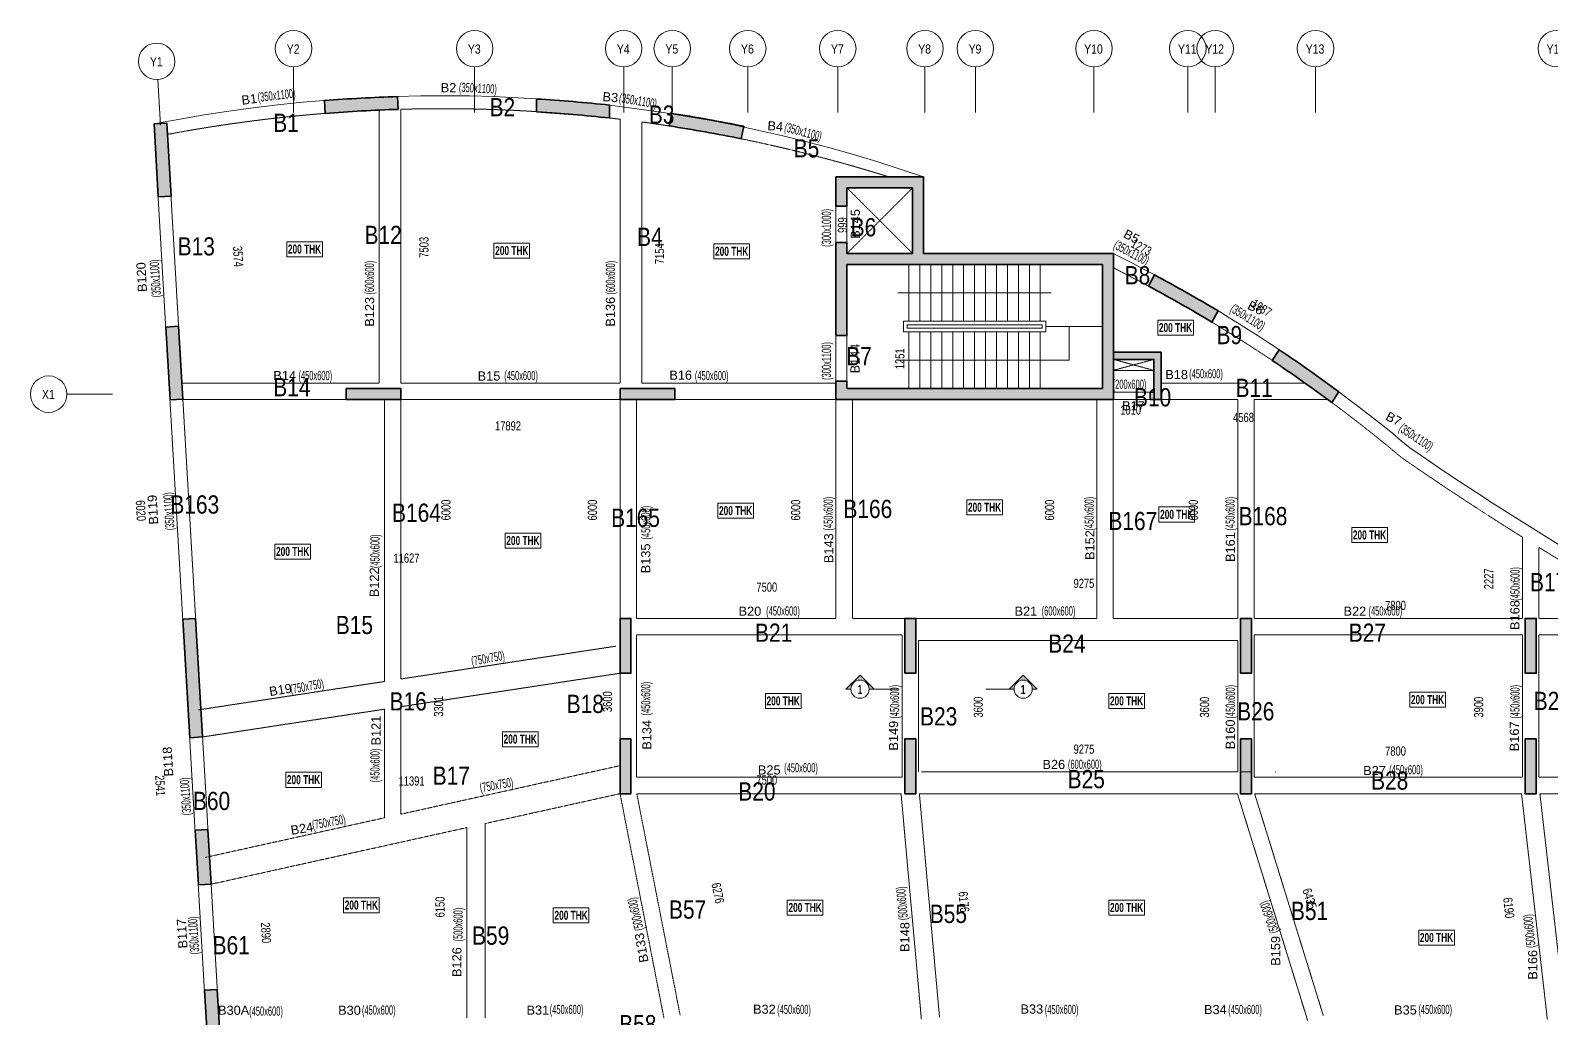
# Model space of a CAD drawing. Header units: millimetres. Extents: x -45 to 72125, y 621 to 63734.
# Drawn here: x -45 to 41604, y 36686 to 63734 of the extents above; entities that cross this region are included whole.
import ezdxf
from ezdxf.enums import TextEntityAlignment as Align

# ---------------------------------------------------------------- set-up
doc = ezdxf.new("R2010")
doc.units = ezdxf.units.MM
doc.linetypes.add('Grid Line', pattern=[2222.5, 1270, -317.5, 317.5, -317.5])
doc.linetypes.add('HIDDEN', pattern=[0.375, 0.25, -0.125])
for name, color, linetype, lineweight in [('A-ANNO-DIMS', 8, 'Continuous', 15), ('A-DETL-MISC', 35, 'Continuous', 15), ('A-FLOR-IDEN', 11, 'Continuous', 9), ('A-GRIDS', 8, 'Continuous', 9), ('A-HIDD-ABVE', 8, 'HIDDEN', 20), ('G-ANNO-SYMB', 1, 'Continuous', 9), ('S-BEAM', 7, 'Continuous', 18), ('S-BEAM-IDEN', 2, 'Continuous', 9), ('S-COL HATCH', 9, 'Continuous', 0), ('S-COLS', 5, 'Continuous', 35), ('S-GRIDS', 8, 'Continuous', 9)]:
    doc.layers.add(name, color=color, linetype=linetype, lineweight=lineweight)
doc.layers.add('Abhinav working', color=6, linetype='Continuous')
doc.layers.add('Beam Nos', color=7, linetype='Continuous')
doc.styles.add('Arial Narrow', font='ARIALN.TTF', dxfattribs={"height": 400})
doc.styles.add('Dim.s & Anno.(Misc.)', font='ARIALN.TTF')
doc.styles.add('SC-BBS1', font='SansSerif')
doc.styles.add('SOBHA', font='swisscl.ttf')
doc.styles.add('Swis721 LtCn BT', font='swisscl.ttf', dxfattribs={"width": 0.9, "height": 233.355162})
doc.styles.add('Swis721 LtCn BT_B', font='', dxfattribs={"width": 0.9, "height": 246.918336})
doc.styles.get('Swis721 LtCn BT_B').set_extended_font_data('Swis721 LtCn BT', bold=True)
doc.dimstyles.new('A-GFC-100', dxfattribs={"dimscale": 100, "dimtxt": 1.75, "dimasz": 1.5, "dimexe": 1.5, "dimexo": 0, "dimgap": 1, "dimtad": 1, "dimdsep": 46, "dimtxsty": 'Dim.s & Anno.(Misc.)', "dimblk": 'ARCHTICK', "dimcen": 0, "dimdle": 1.5, "dimclrd": 256, "dimclre": 8, "dimclrt": 6, "dimazin": 2, "dimtfac": 1, "dimtix": 1, "dimtmove": 2, "dimatfit": 3, "dimfxl": 1, "dimtolj": 1, "dimlwd": -1, "dimlwe": 9, "dimarcsym": 0})

# ---------------------------------------------------------------- blocks, each defined once
blk = doc.blocks.new('_ARCHTICK')
at = {"color": 0, "linetype": 'ByBlock', "const_width": 0.15}
blk.add_lwpolyline([(-0.5, -0.5), (0.5, 0.5)], dxfattribs=at)
blk = doc.blocks.new('A$Cb7cd9481')
at = {"layer": 'S-COL HATCH', "transparency": 33554687}
h = blk.add_hatch(color=256, dxfattribs=at)
h.dxf.hatch_style = 1
h.paths.add_polyline_path([(-9681, 41101), (-9700, 41450, 0.01185), (-11697, 41341), (-11678, 40991, -0.011949)])
h = blk.add_hatch(color=256, dxfattribs=at)
h.dxf.hatch_style = 1
h.paths.add_polyline_path([(-3886, 40864), (-3886, 41216, 0.011892), (-5886, 41384), (-5886, 41033, -0.011992)])
h = blk.add_hatch(color=256, dxfattribs=at)
h.dxf.hatch_style = 1
h.paths.add_polyline_path([(-282, 40295), (-212, 40638, 0.011811), (-2182, 40990), (-2251, 40647, -0.01191)])
h = blk.add_hatch(color=256, dxfattribs=at)
h.dxf.hatch_style = 1
h.paths.add_polyline_path([(-16019, 40721), (-16368, 40700), (-16252, 38704), (-15902, 38724)])
h = blk.add_hatch(color=256, dxfattribs=at)
h.dxf.hatch_style = 1
h.paths.add_polyline_path([(9915, 37151), (4715, 37151), (4715, 39251), (2315, 39251), (2315, 38451), (2615, 38451), (2615, 38951), (4415, 38951), (4415, 37151), (2615, 37151), (2615, 37451), (2315, 37451), (2315, 34901), (2615, 34901), (2615, 36851), (9615, 36851), (9615, 33451), (2615, 33451), (2615, 33651), (2315, 33651), (2315, 33151), (9915, 33151)])
h = blk.add_hatch(color=256, dxfattribs=at)
h.dxf.hatch_style = 1
h.paths.add_polyline_path([(11046, 36567), (10880, 36258, -0.01191), (12618, 35269), (12784, 35577, 0.011811)])
h = blk.add_hatch(color=256, dxfattribs=at)
h.dxf.hatch_style = 1
h.paths.add_polyline_path([(-15694, 35157), (-16043, 35136), (-15927, 33140), (-15578, 33160)])
h = blk.add_hatch(color=256, dxfattribs=at)
h.dxf.hatch_style = 1
h.paths.add_polyline_path([(11225, 34450), (9915, 34450), (9915, 34250), (11025, 34250), (11025, 33350), (10925, 33350), (10925, 33151), (11225, 33150), (11225, 33350)])
h = blk.add_hatch(color=256, dxfattribs=at)
h.dxf.hatch_style = 1
h.paths.add_polyline_path([(14462, 34513), (14267, 34222, -0.01191), (15902, 33069), (16097, 33360, 0.011811)])
h = blk.add_hatch(color=256, dxfattribs=at)
h.dxf.hatch_style = 1
h.paths.add_polyline_path([(-11102, 33451), (-11102, 33151), (-9602, 33151), (-9602, 33451)])
h = blk.add_hatch(color=256, dxfattribs=at)
h.dxf.hatch_style = 1
h.paths.add_polyline_path([(-3600, 33451), (-3600, 33151), (-2100, 33151), (-2100, 33451)])
h = blk.add_hatch(color=256, dxfattribs=at)
h.dxf.hatch_style = 1
h.paths.add_polyline_path([(-15227, 27150), (-15577, 27130), (-15387, 23885), (-15038, 23905)])
h = blk.add_hatch(color=256, dxfattribs=at)
h.dxf.hatch_style = 1
h.paths.add_polyline_path([(-3600, 25651), (-3300, 25651), (-3300, 27151), (-3600, 27151)])
h = blk.add_hatch(color=256, dxfattribs=at)
h.dxf.hatch_style = 1
h.paths.add_polyline_path([(-3600, 25651), (-3300, 25651), (-3300, 27151), (-3600, 27151)])
h = blk.add_hatch(color=256, dxfattribs=at)
h.dxf.hatch_style = 1
h.paths.add_polyline_path([(4200, 25651), (4500, 25651), (4500, 27151), (4200, 27151)])
h = blk.add_hatch(color=256, dxfattribs=at)
h.dxf.hatch_style = 1
h.paths.add_polyline_path([(4200, 25651), (4500, 25651), (4500, 27151), (4200, 27151)])
h = blk.add_hatch(color=256, dxfattribs=at)
h.dxf.hatch_style = 1
h.paths.add_polyline_path([(13400, 25651), (13700, 25651), (13700, 27151), (13400, 27151)])
h = blk.add_hatch(color=256, dxfattribs=at)
h.dxf.hatch_style = 1
h.paths.add_polyline_path([(13400, 25651), (13700, 25651), (13700, 27151), (13400, 27151)])
h = blk.add_hatch(color=256, dxfattribs=at)
h.dxf.hatch_style = 1
h.paths.add_polyline_path([(21200, 25651), (21500, 25651), (21500, 27151), (21200, 27151)])
h = blk.add_hatch(color=256, dxfattribs=at)
h.dxf.hatch_style = 1
h.paths.add_polyline_path([(21200, 25651), (21500, 25651), (21500, 27151), (21200, 27151)])
h = blk.add_hatch(color=256, dxfattribs=at)
h.dxf.hatch_style = 1
h.paths.add_polyline_path([(-3600, 22351), (-3300, 22351), (-3300, 23851), (-3600, 23851)])
h = blk.add_hatch(color=256, dxfattribs=at)
h.dxf.hatch_style = 1
h.paths.add_polyline_path([(-3600, 22351), (-3300, 22351), (-3300, 23851), (-3600, 23851)])
h = blk.add_hatch(color=256, dxfattribs=at)
h.dxf.hatch_style = 1
h.paths.add_polyline_path([(4200, 22351), (4500, 22351), (4500, 23851), (4200, 23851)])
h = blk.add_hatch(color=256, dxfattribs=at)
h.dxf.hatch_style = 1
h.paths.add_polyline_path([(4200, 22351), (4500, 22351), (4500, 23851), (4200, 23851)])
h = blk.add_hatch(color=256, dxfattribs=at)
h.dxf.hatch_style = 1
h.paths.add_polyline_path([(13400, 22351), (13700, 22351), (13700, 23851), (13400, 23851)])
h = blk.add_hatch(color=256, dxfattribs=at)
h.dxf.hatch_style = 1
h.paths.add_polyline_path([(13400, 22351), (13700, 22351), (13700, 23851), (13400, 23851)])
h = blk.add_hatch(color=256, dxfattribs=at)
h.dxf.hatch_style = 1
h.paths.add_polyline_path([(21200, 22351), (21500, 22351), (21500, 23851), (21200, 23851)])
h = blk.add_hatch(color=256, dxfattribs=at)
h.dxf.hatch_style = 1
h.paths.add_polyline_path([(21200, 22351), (21500, 22351), (21500, 23851), (21200, 23851)])
h = blk.add_hatch(color=256, dxfattribs=at)
h.dxf.hatch_style = 1
h.paths.add_polyline_path([(-15239, 21348), (-15152, 19851), (-14802, 19871), (-14890, 21369)])
h = blk.add_hatch(color=256, dxfattribs=at)
h.dxf.hatch_style = 1
h.paths.add_polyline_path([(-14983, 16966), (-14896, 15469), (-14547, 15489), (-14634, 16986)])
at = {"layer": 'S-COLS'}
for p, q in [((4715, 39251, 0), (2315, 39251, 0)), ((4715, 37151, 0), (4715, 39251, 0)), ((4415, 38951, 0), (2615, 38951, 0)), ((4415, 37151, 0), (4415, 38951, 0)), ((4415, 37151, 0), (2615, 37151)), ((9915, 37151), (4715, 37151, 0)), ((9915, 33151), (9915, 37151)), ((2615, 36851), (9615, 36851)), ((2615, 34901), (2615, 36851)), ((9615, 36851), (9615, 33451)), ((2315, 34901), (2615, 34901)), ((2315, 33651), (2315, 33151)), ((2615, 33651), (2315, 33651)), ((2615, 33451), (2615, 33651)), ((9615, 33451), (2615, 33451)), ((2315, 33151), (9915, 33151))]:
    blk.add_line(p, q, dxfattribs=at)
at = {"layer": 'S-COLS', "elevation": 0}
for points in [[(-9700, 41450, 0.01185), (-11697, 41341), (-11678, 40991, -0.011949), (-9681, 41101), (-9700, 41450)], [(-5886, 41384, -0.011892), (-3886, 41216), (-3886, 40864, 0.011992), (-5886, 41033), (-5886, 41384)], [(-282, 40295), (-212, 40638, 0.011811), (-2182, 40990), (-2251, 40647, -0.01191), (-282, 40295)], [(12784, 35577, 0.011811), (11046, 36567), (10880, 36258, -0.01191), (12618, 35269), (12784, 35577)], [(14462, 34513), (14267, 34222, -0.01191), (15902, 33069), (16097, 33360, 0.011811), (14462, 34513)]]:
    blk.add_lwpolyline(points, format="xyb", dxfattribs=at)
for points in [[(-16368, 40700), (-16019, 40721), (-15902, 38724), (-16252, 38704)], [(-16043, 35136), (-15694, 35157), (-15578, 33160), (-15927, 33140)], [(-11102, 33451), (-11102, 33151), (-9602, 33151), (-9602, 33451)], [(-3600, 33451), (-3600, 33151), (-2100, 33151), (-2100, 33451)], [(-15577, 27130), (-15227, 27150), (-15038, 23905), (-15387, 23885)], [(-3600, 25651), (-3300, 25651), (-3300, 27151), (-3600, 27151)], [(-3600, 25651), (-3300, 25651), (-3300, 27151), (-3600, 27151)], [(4200, 25651), (4500, 25651), (4500, 27151), (4200, 27151)], [(4200, 25651), (4500, 25651), (4500, 27151), (4200, 27151)], [(13400, 25651), (13700, 25651), (13700, 27151), (13400, 27151)], [(13400, 25651), (13700, 25651), (13700, 27151), (13400, 27151)], [(21200, 25651), (21500, 25651), (21500, 27151), (21200, 27151)], [(21200, 25651), (21500, 25651), (21500, 27151), (21200, 27151)], [(-3600, 22351), (-3300, 22351), (-3300, 23851), (-3600, 23851)], [(-3600, 22351), (-3300, 22351), (-3300, 23851), (-3600, 23851)], [(4200, 22351), (4500, 22351), (4500, 23851), (4200, 23851)], [(4200, 22351), (4500, 22351), (4500, 23851), (4200, 23851)], [(13400, 22351), (13700, 22351), (13700, 23851), (13400, 23851)], [(13400, 22351), (13700, 22351), (13700, 23851), (13400, 23851)], [(21200, 22351), (21500, 22351), (21500, 23851), (21200, 23851)], [(21200, 22351), (21500, 22351), (21500, 23851), (21200, 23851)], [(-15239, 21348), (-14890, 21369), (-14802, 19871), (-15152, 19851)], [(-14983, 16966), (-14634, 16986), (-14547, 15489), (-14896, 15469)]]:
    blk.add_lwpolyline(points, close=True, dxfattribs=at)
for points in [[(2615, 38951), (2615, 38451), (2315, 38451), (2315, 39251)], [(2615, 37151), (2615, 37451), (2315, 37451), (2315, 34901)], [(9915, 34450), (11225, 34450), (11225, 33350), (11225, 33150), (10925, 33151), (10925, 33350), (11025, 33350), (11025, 34250), (9915, 34250), (9915, 34450)]]:
    blk.add_lwpolyline(points, dxfattribs=at)
blk = doc.blocks.new('Grid - Type 1 Structural-6743905-9TH FLOOR LVL')
at = {"layer": 'A-GRIDS'}
blk.add_circle((0, 0), 4, dxfattribs=at)
blk = doc.blocks.new('A$C45bf0ae9')
at = {"layer": 'S-GRIDS', "linetype": 'Grid Line'}
for p, q in [((-12545, 41014), (-12545, 42264)), ((-7583, 41014), (-7583, 42264)), ((-3500, 41014), (-3500, 42264)), ((-2170, 41014), (-2170, 42264)), ((-100, 41014), (-100, 42264)), ((2365, 41014), (2365, 42264)), ((4755, 41014), (4755, 42264)), ((6135, 41014), (6135, 42264)), ((9385, 41014), (9385, 42264)), ((11955, 41014), (11955, 42264)), ((12705, 41014), (12705, 42264)), ((15455, 41014), (15455, 42264)), ((-16192, 40669), (-16265, 41917)), ((-17504, 33297), (-18754, 33297))]:
    blk.add_line(p, q, dxfattribs=at)
at = {"layer": 'A-GRIDS', "xscale": 124.9999999999999, "yscale": 124.9999999999999, "zscale": 124.9999999999999}
for p, rotation in [((-16294, 42416), 3.339999999999538), ((-19254, 33297), 89.99999999999982)]:
    blk.add_blockref('Grid - Type 1 Structural-6743905-9TH FLOOR LVL', p, dxfattribs=dict(at, rotation=rotation))
for p in [(-12545, 42764), (-7583, 42764), (-3500, 42764), (-2170, 42764), (-100, 42764), (2365, 42764), (4755, 42764), (6135, 42764), (9385, 42764), (11955, 42764), (12705, 42764), (15455, 42764), (22055, 42764)]:
    blk.add_blockref('Grid - Type 1 Structural-6743905-9TH FLOOR LVL', p, dxfattribs=at)
at = {"layer": 'A-GRIDS', "lineweight": 18, "char_height": 250, "attachment_point": 1, "style": 'Arial Narrow'}
for s, insert, width in [('Y1', (-16480, 42530), 440.93), ('Y2', (-12731, 42879), 440.93), ('Y3', (-7769, 42879), 440.93), ('Y4', (-3686, 42879), 440.93), ('Y5', (-2356, 42879), 440.93), ('Y6', (-286, 42879), 440.93), ('Y7', (2179, 42879), 440.93), ('Y8', (4569, 42879), 440.93), ('Y9', (5949, 42879), 440.93), ('Y10', (9116, 42879), 641.35), ('Y11', (11686, 42879), 641.35), ('Y12', (12436, 42879), 641.35), ('Y13', (15186, 42879), 641.35), ('Y14', (21786, 42879), 641.35), ('X1', (-19437, 33415), 440.93)]:
    blk.add_mtext(s, dxfattribs=dict(at, insert=insert, width=width))
blk = doc.blocks.new('Detail View - M_Section Head - Structural Type 1-785420-STILT FLOOR FRAMING PLAN')
at = {"layer": 'G-ANNO-SYMB'}
h = blk.add_hatch(color=9, dxfattribs=at)
edge = h.paths.add_edge_path(flags=0)
edge.add_line((-8.5, 0), (-9.86, 0))
edge.add_line((-9.86, 0), (-5.99, 3.87))
edge.add_line((-5.99, 3.87), (-2.12, 0))
edge.add_line((-2.12, 0), (-3.5, 0))
edge.add_arc((-6, 0), 2.5, 360, 540)
for p, q in [((-5.99, 3.87), (-9.86, 0)), ((-5.99, 3.87), (-2.12, 0)), ((-8.5, 0), (-9.86, 0)), ((-3.5, 0), (-2.12, 0))]:
    blk.add_line(p, q, dxfattribs=at)
at = {"layer": 'G-ANNO-SYMB', "color": 5}
for p, q in [((-5.99, 3.87), (-9.86, 0)), ((-2.12, 0), (-5.99, 3.87)), ((-9.86, 0), (-8.5, 0)), ((-3.5, 0), (4.24, 0)), ((-3.5, 0), (-2.12, 0))]:
    blk.add_line(p, q, dxfattribs=at)
at = {"layer": 'G-ANNO-SYMB'}
blk.add_arc((-6, 0), 2.5, 360, 180, dxfattribs=at)
at = {"layer": 'G-ANNO-SYMB', "color": 5}
for start, end in [(360, 180), (180, 360)]:
    blk.add_arc((-6, 0), 2.5, start, end, dxfattribs=at)
blk = doc.blocks.new('A$C21ee9bdd')
at = {"layer": 'A-DETL-MISC'}
for p, q in [((-5300, 0), (-5300, -1550)), ((-5000, 0), (-5000, -1550)), ((-4700, 0), (-4700, -1550)), ((-4400, 0), (-4400, -1550)), ((-4100, 0), (-4100, -1550)), ((-3800, 0), (-3800, -1550)), ((-3500, 0), (-3500, -1550)), ((-3200, 0), (-3200, -1550)), ((-2900, 0), (-2900, -1550)), ((-2600, 0), (-2600, -1550)), ((-2300, 0), (-2300, -1550)), ((-2000, 0), (-2000, -1550)), ((-1700, 0), (-1700, -1550)), ((-5300, -3400), (-5300, -1850)), ((-5000, -3400), (-5000, -1850)), ((-4700, -3400), (-4700, -1850)), ((-4400, -3400), (-4400, -1850)), ((-4100, -3400), (-4100, -1850)), ((-3800, -3400), (-3800, -1850)), ((-3500, -3400), (-3500, -1850)), ((-3200, -3400), (-3200, -1850)), ((-2900, -3400), (-2900, -1850)), ((-2600, -3400), (-2600, -1850)), ((-2300, -3400), (-2300, -1850)), ((-2000, -3400), (-2000, -1850)), ((-1700, -3400), (-1700, -1850)), ((-1550, -1700), (0, -1700))]:
    blk.add_line(p, q, dxfattribs=at)
for points in [[(-1550, -1550), (-1550, -1850), (-5450, -1850), (-5450, -1550)], [(-1650, -1650), (-1650, -1750), (-5350, -1750), (-5350, -1650)]]:
    blk.add_lwpolyline(points, close=True, dxfattribs=at)
at = {"layer": 'A-ANNO-DIMS', "ltscale": 500}
for points in [[(-1400, -775), (-5600, -775)], [(-1700, -2625), (-912, -2625), (-912, -1700)], [(-5600, -2625), (-1700, -2625)]]:
    blk.add_leader(points, dimstyle='A-GFC-100', override={"dimasz": 0.002, "dimtad": 0, "dimfxl": 0.18, "dimarcsym": 1}, dxfattribs=at)

msp = doc.modelspace()

# ---------------------------------------------------------------- linework, layer by layer
at = {"layer": 'A-FLOR-IDEN', "color": 8, "flags": 128}
for points in [[(7954.6, 57945.4), (7954.6, 57533.5), (6977.1, 57533.5), (6977.1, 57945.4)], [(7954.6, 57945.4), (7954.6, 57533.5), (6977.1, 57533.5), (6977.1, 57945.4)], [(13633.1, 57904.4), (13633.1, 57492.5), (12655.6, 57492.5), (12655.6, 57904.4)], [(13633.1, 57904.4), (13633.1, 57492.5), (12655.6, 57492.5), (12655.6, 57904.4)], [(19657.1, 57883.4), (19657.1, 57471.5), (18679.6, 57471.5), (18679.6, 57883.4)], [(19657.1, 57883.4), (19657.1, 57471.5), (18679.6, 57471.5), (18679.6, 57883.4)], [(31816.6, 55794), (31816.6, 55382.2), (30839.1, 55382.2), (30839.1, 55794)], [(31816.6, 55794), (31816.6, 55382.2), (30839.1, 55382.2), (30839.1, 55794)], [(19765.1, 50777.5), (19765.1, 50365.7), (18787.6, 50365.7), (18787.6, 50777.5)], [(19765.1, 50777.5), (19765.1, 50365.7), (18787.6, 50365.7), (18787.6, 50777.5)], [(31849.6, 50676.5), (31849.6, 50264.7), (30872.1, 50264.7), (30872.1, 50676.5)], [(31849.6, 50676.5), (31849.6, 50264.7), (30872.1, 50264.7), (30872.1, 50676.5)], [(37132.1, 50112), (37132.1, 49700.2), (36154.6, 49700.2), (36154.6, 50112)], [(37132.1, 50112), (37132.1, 49700.2), (36154.6, 49700.2), (36154.6, 50112)], [(7629.6, 49661.5), (7629.6, 49249.7), (6652.1, 49249.7), (6652.1, 49661.5)], [(7629.6, 49661.5), (7629.6, 49249.7), (6652.1, 49249.7), (6652.1, 49661.5)], [(13937.1, 49958.5), (13937.1, 49546.7), (12959.6, 49546.7), (12959.6, 49958.5)], [(13937.1, 49958.5), (13937.1, 49546.7), (12959.6, 49546.7), (12959.6, 49958.5)], [(21067.6, 45565), (21067.6, 45153.2), (20090.1, 45153.2), (20090.1, 45565)], [(21067.6, 45565), (21067.6, 45153.2), (20090.1, 45153.2), (20090.1, 45565)], [(30476.1, 45565), (30476.1, 45153.2), (29498.6, 45153.2), (29498.6, 45565)], [(30476.1, 45565), (30476.1, 45153.2), (29498.6, 45153.2), (29498.6, 45565)], [(38721.1, 45600.5), (38721.1, 45188.7), (37743.6, 45188.7), (37743.6, 45600.5)], [(38721.1, 45600.5), (38721.1, 45188.7), (37743.6, 45188.7), (37743.6, 45600.5)], [(13862.6, 44518.5), (13862.6, 44106.7), (12885.1, 44106.7), (12885.1, 44518.5)], [(13862.6, 44518.5), (13862.6, 44106.7), (12885.1, 44106.7), (12885.1, 44518.5)], [(7926.8, 43407.2), (7926.8, 42995.3), (6949.3, 42995.3), (6949.3, 43407.2)], [(7926.8, 43407.2), (7926.8, 42995.3), (6949.3, 42995.3), (6949.3, 43407.2)], [(9510.6, 39972), (9510.6, 39560.2), (8533.1, 39560.2), (8533.1, 39972)], [(9510.6, 39972), (9510.6, 39560.2), (8533.1, 39560.2), (8533.1, 39972)], [(15257.6, 39692), (15257.6, 39280.2), (14280.1, 39280.2), (14280.1, 39692)], [(15257.6, 39692), (15257.6, 39280.2), (14280.1, 39280.2), (14280.1, 39692)], [(21668.6, 39905), (21668.6, 39493.2), (20691.1, 39493.2), (20691.1, 39905)], [(21668.6, 39905), (21668.6, 39493.2), (20691.1, 39493.2), (20691.1, 39905)], [(30476.1, 39905), (30476.1, 39493.2), (29498.6, 39493.2), (29498.6, 39905)], [(30476.1, 39905), (30476.1, 39493.2), (29498.6, 39493.2), (29498.6, 39905)], [(38967.1, 39082.5), (38967.1, 38670.7), (37989.6, 38670.7), (37989.6, 39082.5)], [(38967.1, 39082.5), (38967.1, 38670.7), (37989.6, 38670.7), (37989.6, 39082.5)]]:
    msp.add_lwpolyline(points, close=True, dxfattribs=at)
at = {"layer": 'A-FLOR-IDEN', "color": 8, "elevation": 0, "flags": 128}
msp.add_lwpolyline([(26585.6, 50869.7), (26585.6, 50457.8), (25608.1, 50457.8), (25608.1, 50869.7)], close=True, dxfattribs=at)
msp.add_lwpolyline([(26585.6, 50869.7), (26585.6, 50457.8), (25608.1, 50457.8), (25608.1, 50869.7)], close=True, dxfattribs=at)
at = {"layer": 'A-HIDD-ABVE', "linetype": 'HIDDEN'}
for p, q in [((22323.8, 59421.4, 0), (24123.8, 57621.4, 0)), ((22323.8, 57621.4, 0), (24123.8, 59421.4, 0)), ((29623.8, 54720.2, 0), (30733.8, 54420.2, 0)), ((29623.8, 54420.2, 0), (30733.8, 54720.2, 0))]:
    msp.add_line(p, q, dxfattribs=at)
at = {"layer": 'S-BEAM', "linetype": 'HIDDEN'}
for p, q in [((16109.5, 54070.2, 0), (16109.5, 61300.6, 0)), ((22023.8, 58920.2, 0), (22023.8, 57920.2, 0)), ((22023.8, 55370.2, 0), (22023.8, 54120.2, 0)), ((4105.7, 54070.2), (9507.1, 54070.2)), ((10107.1, 54070.2), (16109.5, 54070.2)), ((16709.5, 54070.2), (22023.8, 54070.2)), ((29623.8, 53820.2, 0), (30634, 53820.2, 0)), ((30952.8, 54070.2, 0), (34879.3, 54070.2, 0)), ((4131.9, 53620.2), (17076.2, 53620.2)), ((9657.5, 45895.4, 0), (9657.5, 53621.4, 0)), ((10107.5, 45964, 0), (10107.5, 53621.4, 0)), ((16109.5, 47620.2, 0), (16109.5, 53620.2, 0)), ((16559.5, 47620.2, 0), (16559.5, 53620.2, 0)), ((16559.5, 53620.2), (22023.8, 53620.2, 0)), ((22023.8, 47620.2, 0), (22023.8, 53620.2, 0)), ((22473.8, 47620.2, 0), (22473.8, 53620.2, 0)), ((29173.8, 47620.2, 0), (29173.8, 53620.2, 0)), ((29623.8, 53620.2, 0), (33034.5, 53620.2)), ((29623.8, 47620.2, 0), (29623.8, 53620.2, 0)), ((33034.5, 47620.2), (33034.5, 53621.4, 0)), ((33484.5, 53620.2), (35501.9, 53620.2)), ((33484.5, 47620.2), (33484.5, 53620.2, 0)), ((40834.5, 47620.2), (40834.5, 49848.8, 0)), ((41284.5, 47620.2), (41284.5, 49569.6)), ((16559.5, 47620.2), (22023.8, 47620.2)), ((22473.8, 47620.2), (29173.8, 47620.2)), ((29623.8, 47620.2), (33034.5, 47620.2)), ((33484.5, 47620.2), (40834.5, 47620.2)), ((41284.5, 47620.2), (44615.1, 47620.2)), ((16559.5, 43270.2, 0), (16559.5, 47170.2, 0)), ((16559.5, 47170.2), (23834.5, 47170.2)), ((23834.5, 43270.2), (23834.5, 47170.2)), ((33484.5, 47170.2), (40834.5, 47170.2)), ((33484.5, 43270.2), (33484.5, 47170.2)), ((40834.5, 43270.2), (40834.5, 47170.2)), ((41284.5, 47170.2), (45436.4, 47170.2)), ((41284.5, 43270.2), (41284.5, 47170.2)), ((10107.5, 45964, 0), (15995.9, 46862.7, 0)), ((16109.5, 43570.2, 0), (16109.5, 46870.2, 0)), ((24284.5, 43420.2), (24284.5, 47020.2)), ((24284.5, 47020.2), (33034.5, 47020.2)), ((33034.5, 43420.2), (33034.5, 47020.2)), ((4558, 45117.1), (9657.5, 45895.4, 0)), ((10107.1, 45205.3, 0), (16109, 46121.3, 0)), ((4671.2, 44375.7), (9657.5, 45136.7, 0)), ((9657.5, 42161.2, 0), (9657.5, 45136.7, 0)), ((10107.5, 42260.8, 0), (10107.5, 45205.4, 0)), ((10107.1, 42260.7, 0), (16109, 43589.5, 0)), ((24359.5, 43420.2), (33034.5, 43420.2)), ((33109, 43420.2), (33409.5, 43420.2)), ((34055.8, 43420.2), (34076.2, 43420.2)), ((23834.5, 43270.2), (16559.5, 43270.2)), ((40834.5, 43270.2), (33484.5, 43270.2)), ((41284.5, 43270.2), (52050.3, 43270.2)), ((11913.6, 42657.1), (11913.6, 42660.7)), ((12363.6, 42756.5), (12363.6, 42760.3)), ((12413.6, 42003.2, 0), (16109, 42821.4, 0)), ((17313.6, 36670.2), (16109.5, 42820.2, 0)), ((17755.2, 36756.7), (16567.8, 42821.4, 0)), ((23808.6, 42820.2), (16568, 42820.2)), ((23808.6, 42820.2, 0), (24364.6, 36647.8, 0)), ((24310.5, 42821.4, 0), (24862.6, 36692.6, 0)), ((24310.6, 42820.2), (33024.3, 42820.2)), ((33024.3, 42820.2, 0), (34948.7, 36603.7)), ((40808, 42820.2), (33495.4, 42820.2)), ((33495.4, 42820.2, 0), (35378.6, 36736.7)), ((41515.2, 36641.8), (40808, 42820.2, 0)), ((42012, 36698.6), (41311.1, 42821.4, 0)), ((45006, 42820.2), (41311.2, 42820.2)), ((4744.9, 41073.6, 0), (9657.5, 42161.2, 0)), ((4907.1, 40341.3, 0), (11913.6, 41892.5, 0)), ((11913.6, 36670.2), (11913.6, 41892.5)), ((12413.6, 36670.2), (12413.6, 42003.2))]:
    msp.add_line(p, q, dxfattribs=at)
at = {"layer": 'S-BEAM'}
for p, q in [((22323.8, 58920.2, 0), (22323.8, 57920.2, 0)), ((22323.8, 55370.2, 0), (22323.8, 54120.2, 0)), ((29623.8, 54420.2, 0), (30733.8, 54420.2, 0))]:
    msp.add_line(p, q, dxfattribs=at)
at = {"layer": 'S-BEAM', "ltscale": 250000, "elevation": 0}
for points in [[(24423.8, 59721.4, 0.1331416), (3340.8, 61170.6), (6536.5, 6396.2)], [(69864, 38833.6, -0.1044195), (37747, 52298.6, 0.059137), (29623.8, 57621.4, 0.059137)]]:
    msp.add_lwpolyline(points, format="xyb", dxfattribs=at)
at = {"layer": 'S-BEAM', "linetype": 'HIDDEN', "elevation": 0}
for points in [[(9507.1, 54070.2), (9507.1, 61551.5, 0.0357696), (3708.1, 60884.7), (4105.7, 54070.2)], [(16109.5, 61300.6, 0.0368052), (10107.1, 61573.1), (10107.1, 54070.2)], [(23473.6, 59721.4, 0.0424826), (16709.5, 61224.4), (16709.5, 54070.2)], [(33034.5, 55303.5, 0.0239865), (29623.8, 57230, 0.0235626)], [(34879.3, 54070.2, 0.0135836), (33034.5, 55303.5, 0.0103147)], [(40834.5, 49848.8, -0.0116696), (37534.4, 52020, 0.0158354), (35501.9, 53620.2, 0.0158354)], [(44615.1, 47620.2, -0.0114004), (41284.5, 49569.6)]]:
    msp.add_lwpolyline(points, format="xyb", dxfattribs=at)
msp.add_lwpolyline([(4131.9, 53620.2), (5120.8, 36670.2)], dxfattribs=at)
at = {"layer": 'S-BEAM', "color": 6, "ltscale": 250000}
for centre, radius, start, end in [((11209.4, 21560.1, 0), 40384.4, 70.90008, 101.23547), ((85691.8, 121622, 0), 84287.8, 235.331836, 259.176604)]:
    msp.add_arc(centre, radius, start, end, dxfattribs=at)

# ---------------------------------------------------------------- block references
at = {"layer": 'Beam Nos'}
msp.add_blockref('A$C45bf0ae9', (19709.3, 20470.2), dxfattribs=at)
msp.add_blockref('A$C45bf0ae9', (19709.3, 20470.2), dxfattribs=at)
at = {"layer": 'G-ANNO-SYMB', "extrusion": (0, 0, -1), "yscale": 99.99999999999991, "zscale": 99.99999999999991}
for p, xscale in [((-23283.3, 45686), -99.99999999999991), ((-26553.9, 45686), 99.99999999999991)]:
    msp.add_blockref('Detail View - M_Section Head - Structural Type 1-785420-STILT FLOOR FRAMING PLAN', p, dxfattribs=dict(at, xscale=xscale))
at = {"layer": 'S-BEAM'}
msp.add_blockref('A$Cb7cd9481', (19709.3, 20470.2), dxfattribs=at)
at = {"layer": 'S-BEAM-IDEN'}
msp.add_blockref('A$C21ee9bdd', (29323.8, 57321.4, 0), dxfattribs=at)

# ---------------------------------------------------------------- texts
at = {"layer": 'A-FLOR-IDEN', "color": 1, "char_height": 246.92, "width": 1155, "attachment_point": 2, "line_spacing_factor": 0.964267, "style": 'Swis721 LtCn BT_B'}
for insert in [(7465.8, 57867.3), (7465.8, 57867.3), (13144.3, 57826.3), (13144.3, 57826.3), (19168.3, 57805.3), (19168.3, 57805.3), (31327.8, 55716), (31327.8, 55716), (19276.3, 50699.5), (19276.3, 50699.5), (26096.8, 50791.6), (26096.8, 50791.6), (31360.8, 50598.5), (31360.8, 50598.5), (36643.3, 50034), (36643.3, 50034), (7140.8, 49583.5), (7140.8, 49583.5), (13448.3, 49880.5), (13448.3, 49880.5), (20578.8, 45487), (20578.8, 45487), (29987.3, 45487), (29987.3, 45487), (38232.3, 45522.5), (38232.3, 45522.5), (13373.8, 44440.5), (13373.8, 44440.5), (7438.1, 43329.1), (7438.1, 43329.1), (9021.8, 39894), (9021.8, 39894), (14768.8, 39614), (14768.8, 39614), (21179.8, 39827), (21179.8, 39827), (29987.3, 39827), (29987.3, 39827), (38478.3, 39004.5), (38478.3, 39004.5)]:
    msp.add_mtext('200 THK', dxfattribs=dict(at, insert=insert))
at = {"layer": 'Abhinav working', "color": 2}
for s, height, style, p in [('B2', 500, 'Dim.s & Anno.(Misc.)', (12535.1, 61380.7, 0)), ('B3', 500, 'Dim.s & Anno.(Misc.)', (16898.9, 61177.3)), ('B1', 500, 'Dim.s & Anno.(Misc.)', (6608.3, 60954.2)), ('B5', 500, 'Dim.s & Anno.(Misc.)', (20868, 60253.5, 0)), ('B12', 500, 'Dim.s & Anno.(Misc.)', (9108.7, 57879.9)), ('B4', 500, 'Dim.s & Anno.(Misc.)', (16577, 57828.4)), ('B6', 500, 'Dim.s & Anno.(Misc.)', (22429, 58091.2)), ('B13', 500, 'Dim.s & Anno.(Misc.)', (3990, 57567.4)), ('B8', 500, 'Dim.s & Anno.(Misc.)', (29936.2, 56775.6)), ('B9', 500, 'Dim.s & Anno.(Misc.)', (32453.1, 55137.1)), ('B7', 500, 'Dim.s & Anno.(Misc.)', (22306.5, 54559.1, 0)), ('B14', 500, 'Dim.s & Anno.(Misc.)', (6609.4, 53709.7)), ('B11', 500, 'Dim.s & Anno.(Misc.)', (32974.3, 53689.2)), ('B10', 500, 'Dim.s & Anno.(Misc.)', (30190.5, 53432, 0)), ('4568', 250, 'SOBHA', (32906.1, 53005.4)), ('B163', 500, 'Dim.s & Anno.(Misc.)', (3789.6, 50494.6)), ('B166', 500, 'Dim.s & Anno.(Misc.)', (22230.1, 50373.9, 0)), ('B164', 500, 'Dim.s & Anno.(Misc.)', (9863.8, 50268.8, 0)), ('B165', 500, 'Dim.s & Anno.(Misc.)', (15865.8, 50130.5, 0)), ('B167', 500, 'Dim.s & Anno.(Misc.)', (29490.1, 50042.7)), ('B168', 500, 'Dim.s & Anno.(Misc.)', (33055.3, 50175.4)), ('B170', 500, 'Dim.s & Anno.(Misc.)', (41040.8, 48367.5, 0)), ('7800', 250, 'SOBHA', (37070, 47854.2)), ('B15', 500, 'Dim.s & Anno.(Misc.)', (8322.3, 47194)), ('B21', 500, 'Dim.s & Anno.(Misc.)', (19807.8, 46982, 0)), ('B27', 500, 'Dim.s & Anno.(Misc.)', (36074.3, 46982, 0)), ('B24', 500, 'Dim.s & Anno.(Misc.)', (27842.7, 46682.5)), ('B16', 500, 'Dim.s & Anno.(Misc.)', (9795.3, 45100.6)), ('B18', 500, 'Dim.s & Anno.(Misc.)', (14647.9, 45032, 0)), ('B29', 500, 'Dim.s & Anno.(Misc.)', (41143, 45113)), ('B23', 500, 'Dim.s & Anno.(Misc.)', (24329.6, 44689.5)), ('B26', 500, 'Dim.s & Anno.(Misc.)', (33017.2, 44827.9, 0)), ('9275', 250, 'SOBHA', (28534.1, 43916.6)), ('7800', 250, 'SOBHA', (37070, 43863.2)), ('B17', 500, 'Dim.s & Anno.(Misc.)', (10977.2, 43064.6)), ('7500', 250, 'SOBHA', (19844.8, 43070.1)), ('B25', 500, 'Dim.s & Anno.(Misc.)', (28373.3, 42971.1)), ('B28', 500, 'Dim.s & Anno.(Misc.)', (36686.6, 42931.4)), ('B20', 500, 'Dim.s & Anno.(Misc.)', (19350.2, 42632, 0)), ('B60', 500, 'Dim.s & Anno.(Misc.)', (4409.2, 42373.2, 0)), ('B57', 500, 'Dim.s & Anno.(Misc.)', (17450.7, 39396.4)), ('B55', 500, 'Dim.s & Anno.(Misc.)', (24595.6, 39278.1, 0)), ('B51', 500, 'Dim.s & Anno.(Misc.)', (34490.7, 39360.7, 0)), ('B59', 500, 'Dim.s & Anno.(Misc.)', (12056.3, 38683.9)), ('B61', 500, 'Dim.s & Anno.(Misc.)', (4947.2, 38418.9, 0)), ('B58', 500, 'Dim.s & Anno.(Misc.)', (16086.3, 36255.4))]:
    msp.add_text(s, height=height, dxfattribs=dict(at, style=style)).set_placement(p)
at = {"layer": 'Abhinav working', "color": 2, "style": 'SOBHA'}
for s, rotation, p in [('999', 90, (22327.6, 58185.8)), ('7503', 90, (10861.4, 57506.9)), ('7154', 90, (17315.5, 57331.7)), ('1273', 332.66595, (30081.2, 57809.7)), ('3574', 273.33222, (5506.1, 57818.6)), ('1987', 327.59895, (33378.9, 56177.1)), ('1251', 90, (23899.9, 54451.6)), ('1010', 0.06636, (29812.7, 53209.2)), ('17892', 0.00375, (12683.5, 52772.4)), ('6020', 273.33498, (2839.6, 50853.4)), ('6000', 90, (11463.7, 50308.1)), ('6000', 90, (15477.2, 50306.9)), ('6000', 90, (21045.6, 50306.9)), ('6000', 90, (28002.5, 50306.9)), ('6000', 90, (31938.4, 50306.9)), ('11627', 0.00576, (9902, 49150.7)), ('2227', 90, (40034, 48422.4)), ('7500', 359.99106, (19844.9, 48355.3)), ('9275', 359.99277, (28534.2, 48459.1)), ('3301', 90, (11262.9, 44929.7)), ('3600', 90, (15888.9, 45056.6)), ('3600', 90, (26047, 44906.6)), ('3600', 90, (32246.9, 44906.6)), ('3900', 90, (39758.7, 44906.6)), ('2541', 273.34996, (3371.4, 43318.7)), ('11391', 0.00588, (10041.5, 43045.3)), ('6150', 90, (11301.8, 39432)), ('6276', 281.44963, (18612.1, 40353.3)), ('6176', 275.13846, (25381.2, 40131.7)), ('6435', 287.1295, (34799.7, 40182.5)), ('6190', 276.53047, (40303.4, 39962.4)), ('2890', 273.34738, (6268.7, 39288.1))]:
    msp.add_text(s, height=250, rotation=rotation, dxfattribs=at).set_placement(p)
at = {"layer": 'Beam Nos', "color": 3, "style": 'SC-BBS1'}
for s, p in [('B2', (11410.9, 61964.3, 0)), ('B14', (6922.9, 54077.8, 0)), ('B15', (12519.4, 54065.3, 0)), ('B16', (17770.9, 54089.8, 0)), ('B18', (31358.4, 54104.8, 0)), ('B17', (30173.4, 53248.3, 0)), ('B20', (19667.5, 47621)), ('B21', (27227.5, 47621)), ('B22', (36242, 47621)), ('B26', (27993.5, 43422.5)), ('B25', (20197, 43271)), ('B27', (36780.5, 43254.1)), ('B30A', (5523.4, 36687.3)), ('B30', (8696.6, 36687.3)), ('B31', (13857.4, 36692)), ('B32', (20064.2, 36715.5)), ('B33', (27391, 36720.7)), ('B34', (32419.3, 36707.3)), ('B35', (37627.2, 36694.8))]:
    msp.add_text(s, height=250, dxfattribs=at).set_placement(p, align=Align.BOTTOM_CENTER)
for s, rotation, p in [('B1', 7.54916, (5977.2, 61648.7)), ('B3', 355.13395, (15828.6, 61706, 0)), ('B4', 355.13395, (20345.8, 60910.9, 0)), ('B145', 90, (22756.4, 58431.4, 0)), ('B5', 332.64829, (30032.5, 57910.9, 0)), ('B123', 90, (9447.4, 56024.4)), ('B136', 90, (16044.9, 56026.7, 0)), ('B6', 332.64829, (33431, 55953.6)), ('B144', 90, (22746.6, 54745.8)), ('B7', 332.64829, (37215.2, 52915.1, 0)), ('B152', 90, (29182.5, 49633.2, 0)), ('B135', 90, (17012.6, 49267.6, 0)), ('B143', 90, (22026.9, 49546.3)), ('B161', 90, (33028.8, 49577.7, 0)), ('B122', 90, (9576.4, 48613.2)), ('B168', 90, (40825.6, 47716.1, 0)), ('B19', 9.45834, (6839.7, 45470.9, 0)), ('B121', 90, (9622.7, 44550.3)), ('B134', 90, (17044.2, 44435, 0)), ('B149', 90, (23802.2, 44410.9, 0)), ('B160', 90, (33028.8, 44446.1, 0)), ('B167', 90, (40811.1, 44391.9, 0)), ('B24', 9.45834, (7426.5, 41668.7)), ('B148', 90, (24112.3, 38894.5, 0)), ('B133', 99.96377, (16895.9, 38632.2, 0)), ('B159', 90, (34271.2, 38515, 0)), ('B126', 90, (11838.6, 38205.6)), ('B166', 90, (41312.9, 38132.3, 0))]:
    msp.add_text(s, height=250, rotation=rotation, dxfattribs=at).set_placement(p, align=Align.BOTTOM_CENTER)
at = {"layer": 'Beam Nos', "style": 'SC-BBS1'}
for s, p in [('B120', (3202.1, 56985.6, 0)), ('B119', (3510.1, 50614.1, 0)), ('B118', (3921.6, 43711.6, 0)), ('B117', (4310.6, 38999.6, 0))]:
    msp.add_text(s, height=250, rotation=93.339, dxfattribs=at).set_placement(p, align=Align.BOTTOM_CENTER)
at = {"layer": 'G-ANNO-SYMB', "color": 5, "char_height": 246.9, "width": 330, "attachment_point": 2, "line_spacing_factor": 0.964267, "style": 'Swis721 LtCn BT_B'}
for insert in [(22682.9, 45802.4), (27154.3, 45802.4)]:
    msp.add_mtext('1', dxfattribs=dict(at, insert=insert))
at = {"layer": 'S-BEAM-IDEN', "style": 'Swis721 LtCn BT', "width": 0.8}
for s, rotation, p in [('(350x1100)', 6.47905, (6199, 61775.4)), ('(350x1100)', 356.84056, (11691.6, 62055.8)), ('(350x1100)', 350.68539, (16071.5, 61770.6)), ('(350x1100)', 345.05471, (20594.5, 60972.8)), ('(300x1000)', 90, (21886.7, 57804.7, 0)), ('(350x1100)', 331.79745, (29605.7, 57778)), ('(350x1100)', 93.60442, (3533.8, 56428.3, 0)), ('(600x600)', 90, (9370, 56498.4)), ('(600x600)', 90, (15972.4, 56498.4, 0)), ('(350x1100)', 327.98337, (32803, 56046)), ('(300x1100)', 90, (21886.7, 54156.9, 0)), ('(450x600)', 360, (7299.3, 54153.5)), ('(450x600)', 360, (12936.9, 54153.5)), ('(450x600)', 360, (18159.4, 54153.5)), ('(200x600)', 360, (29606.5, 53916.3, 0)), ('(450x600)', 360, (31701.5, 54201.7, 0)), ('(350x1100)', 326.35712, (37421.2, 52773.8)), ('(350x1100)', 93.60442, (3906, 50048.6, 0)), ('(450x600)', 90, (21937, 50030.9, 0)), ('(450x600)', 90, (29087, 50030.9, 0)), ('(450x600)', 90, (32947.6, 50030.9, 0)), ('(450x600)', 90, (16939.1, 49783.8)), ('(450x600)', 90, (9520.4, 49002.7, 0)), ('(450x600)', 90, (40754.6, 48107.5, 0)), ('(450x600)', 360, (20113.7, 47703.5)), ('(600x600)', 360, (27661.8, 47703.5)), ('(450x600)', 360, (36615.4, 47703.5)), ('(750x750)', 10.40952, (12057.4, 46325.7)), ('(750x750)', 10.40952, (7100.4, 45557.2)), ('(450x600)', 90, (16939.1, 44963)), ('(450x600)', 90, (23754.6, 44878, 0)), ('(450x600)', 90, (32954.6, 44878, 0)), ('(450x600)', 90, (40754.6, 44878, 0)), ('(450x600)', 90, (9520.4, 43132.7, 0)), ('(600x600)', 360, (28381.1, 43503.5)), ('(450x600)', 360, (20606.2, 43406.2)), ('(450x600)', 360, (37182.1, 43353.5)), ('(350x1100)', 93.60442, (4361.7, 42236.9, 0)), ('(750x750)', 10.40952, (12293.4, 42857.1, 0)), ('(750x750)', 10.40952, (7698, 41837.9, 0)), ('(500x600)', 95.07956, (23997.7, 39366.9, 0)), ('(500x600)', 90, (11796.1, 38772.8)), ('(500x600)', 103.06395, (16757.6, 39098.4)), ('(500x600)', 109.17734, (34165.5, 39042.2, 0)), ('(350x1100)', 93.60442, (4584, 38427.5, 0)), ('(500x600)', 96.26123, (41196, 38611.1, 0)), ('(450x600)', 360, (5949.5, 36740.1)), ('(450x600)', 360, (9038.3, 36769.3))]:
    msp.add_text(s, height=250, rotation=rotation, dxfattribs=at).set_placement(p)
for p in [(14183.3, 36785.2), (20415.3, 36785.2), (27746.6, 36785.2), (32771.8, 36785.2), (37981.2, 36785.2)]:
    msp.add_text('(450x600)', height=250, dxfattribs=at).set_placement(p)

doc.saveas('drawing.dxf')
